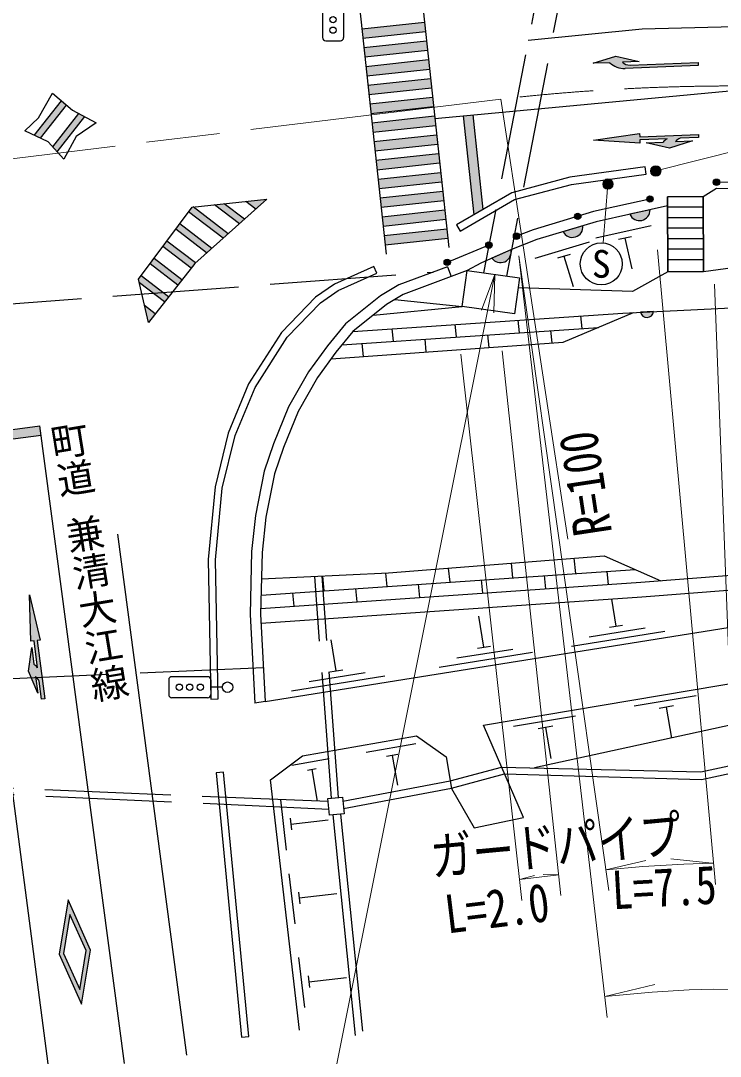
# Model space of a CAD drawing. Units: millimetres at full size, sheet at 1:1000; details may follow other scales. Extents: x 40000 to 680000, y 20000 to 380000.
# Drawn here: x 214511 to 247822, y 263512 to 312825 of the extents above; entities that cross this region are included whole.
import ezdxf
from ezdxf.enums import TextEntityAlignment as Align

# ---------------------------------------------------------------- set-up
doc = ezdxf.new("R2010")
doc.units = ezdxf.units.MM
doc.header["$LTSCALE"] = 1000
doc.linetypes.add('CHAIN', pattern=[18.5, 12, -1.5, 3.5, -1.5])
doc.linetypes.add('DASHED', pattern=[7.5, 6, -1.5])
for name, color, linetype, lineweight in [('M-BGD', 7, 'Continuous', 25), ('M-BMK', 2, 'CHAIN', 13), ('M-STR-HTXT', 7, 'Continuous', 13), ('M-STR-STRC', 7, 'Continuous', 25)]:
    doc.layers.add(name, color=color, linetype=linetype, lineweight=lineweight)
doc.layers.add('M-BMK-HTXT', color=7, linetype='Continuous')
doc.styles.add('@ＭＳ ゴシック', font='')
doc.styles.add('ＭＳ ゴシック', font='')
doc.styles.get('@ＭＳ ゴシック').set_extended_font_data('@MS Gothic')
doc.styles.get('ＭＳ ゴシック').set_extended_font_data('MS Gothic')

# ---------------------------------------------------------------- blocks, each defined once
blk = doc.blocks.new('open_arrow')
at = {"color": 0, "linetype": 'Continuous', "lineweight": -2}
blk.add_lwpolyline([(7.5, 1.25), (0, 0), (7.5, -1.25)], dxfattribs=at)

msp = doc.modelspace()

# ---------------------------------------------------------------- hatches: boundary and pattern name
at = {"layer": 'M-BGD'}
for points in [[(247789, 305132, -1), (247489, 305135, -1)], [(244321, 304334, -0.41421), (244471, 304484, -0.41421), (244621, 304334, -1)], [(244480, 303823, -0.82183), (243513, 303608)], [(240886, 303510, -0.41421), (241036, 303660, -0.41421), (241186, 303510, -1)], [(241281, 303061, -0.82183), (240332, 302776)], [(236652, 302140, -0.41421), (236802, 302290, -0.41421), (236952, 302140, -1)], [(237970, 302564, -0.41421), (238120, 302714, -0.41421), (238270, 302564, -1)], [(237848, 301922, -0.82183), (236943, 301520)], [(234668, 301316, -0.41421), (234818, 301466, -0.41421), (234968, 301316, -1)], [(244023, 298944), (244649, 298973, -0.84072)]]:
    msp.add_hatch(color=256, dxfattribs=at).paths.add_polyline_path(points)
at = {"layer": 'M-STR-HTXT'}
for points in [[(244965, 305540, -1), (244538, 305800, -0.41421), (244881, 305883, -0.41421)], [(242279, 304886, -1), (242664, 305205, -0.41421), (242631, 304853, -0.41421)]]:
    msp.add_hatch(color=256, dxfattribs=at).paths.add_polyline_path(points)
at = {"layer": 'M-STR-STRC'}
for points in [[(233735, 312762), (230752, 312440), (230800, 311993), (233783, 312315)], [(233831, 311867), (230849, 311545), (230897, 311098), (233880, 311420)], [(233928, 310972), (230945, 310651), (230993, 310203), (233976, 310525)], [(242563, 310827), (241763, 310796), (242851, 311138), (243962, 310879), (243162, 310849, 0.20151), (243525, 310713), (246765, 310835), (246771, 310685), (243287, 310554, -0.20151)], [(234024, 310078), (231042, 309756), (231090, 309308), (234073, 309630)], [(216694, 308810), (216451, 309015), (215159, 307363), (215455, 307225)], [(234169, 308735), (234121, 309183), (231138, 308861), (231186, 308414)], [(217565, 308258), (217279, 308410), (216033, 306817), (216249, 306576)], [(234217, 308288), (231235, 307966), (231283, 307519), (234266, 307841)], [(236034, 308340), (235586, 308298), (236087, 303583), (236513, 303831)], [(234362, 306946), (234314, 307393), (231331, 307071), (231380, 306624)], [(243984, 307300), (243978, 307450), (241788, 307138), (243996, 307000), (243990, 307150), (245289, 307202, 0.06275), (245095, 307044), (244295, 307012), (245406, 306756), (246494, 307099), (245694, 307068, -0.13953), (245917, 307227), (246788, 307261), (246782, 307411)], [(234459, 306051), (234410, 306498), (231428, 306177), (231476, 305729)], [(234555, 305156), (234507, 305604), (231524, 305282), (231573, 304834)], [(226233, 304323), (225225, 304217), (225703, 303851)], [(234604, 304709), (231621, 304387), (231669, 303940), (234652, 304261)], [(222719, 303955), (222672, 303950), (222501, 303720), (224144, 302463), (224386, 302678)], [(224202, 304110), (223742, 304062), (224923, 303157), (225165, 303373)], [(234700, 303814), (231717, 303492), (231766, 303045), (234748, 303367)], [(222080, 303153), (221890, 302897), (223364, 301768), (223606, 301984)], [(234845, 302472), (234797, 302919), (231814, 302597), (231862, 302150)], [(221469, 302329), (221279, 302074), (222624, 301044), (222795, 301262), (222826, 301290)], [(220858, 301506), (220668, 301250), (221991, 300237), (222187, 300488)], [(220247, 300682), (220122, 300515), (220161, 300347), (221358, 299431), (221554, 299681)], [(220921, 298874), (220409, 299267), (220594, 298458)], [(215482, 293089), (215422, 293535), (210504, 292883), (210563, 292437)], [(215292, 283315), (215441, 283334), (214933, 285487), (214995, 283276), (215144, 283295), (215312, 282006, 0.06275), (215137, 282185), (215034, 282979), (214879, 281849), (215319, 280797), (215215, 281590, -0.13953), (215393, 281383), (215506, 280519), (215655, 280538)]]:
    msp.add_hatch(color=256, dxfattribs=at).paths.add_polyline_path(points)
h = msp.add_hatch(color=256, dxfattribs=at)
h.paths.add_polyline_path([(217832, 268573), (216765, 270955), (216345, 268378), (217412, 265997)])
h.paths.add_polyline_path([(217322, 266687), (216543, 268404), (216855, 270264), (217634, 268547)], flags=16)

# ---------------------------------------------------------------- linework, layer by layer
at = {"layer": 'M-BGD', "linetype": 'DASHED'}
for p, q in [((241379, 325922), (236547, 300816)), ((242422, 325518), (237638, 300665)), ((203945, 298591), (234153, 300854)), ((229312, 275802), (228511, 286367)), ((229642, 275836), (228863, 286383)), ((212710, 281439), (226066, 282031)), ((234961, 276628), (237410, 277284)), ((235021, 276281), (237550, 276959)), ((229151, 275640), (214099, 276264)), ((229190, 275268), (214139, 275961))]:
    msp.add_line(p, q, dxfattribs=at)
at = {"layer": 'M-BGD'}
for p, q in [((247011, 304441), (245313, 304441)), ((244480, 303823), (243513, 303608)), ((247011, 303942), (245314, 303944)), ((247012, 303442), (245315, 303444)), ((241281, 303061), (240332, 302776)), ((244532, 303058), (241897, 302470)), ((247012, 302942), (245315, 302944)), ((243587, 302540), (242972, 302403)), ((243280, 302471), (243606, 301007)), ((247013, 302442), (245316, 302444)), ((236802, 302140), (234818, 301316)), ((237848, 301922), (236943, 301520)), ((241584, 302282), (238998, 301504)), ((247014, 301942), (245316, 301944)), ((240679, 301697), (240076, 301515)), ((240378, 301606), (240810, 300169)), ((247014, 301442), (245317, 301444)), ((234828, 301107), (235003, 300639)), ((247015, 300868), (245318, 300868)), ((232328, 299551), (235528, 299209)), ((231294, 298805), (235528, 299209)), ((244649, 298973), (244023, 298944)), ((235182, 298361), (235243, 297764)), ((238177, 298564), (238238, 297967)), ((241172, 298768), (241233, 298171)), ((229807, 297395), (242017, 298224)), ((232187, 298158), (232248, 297560)), ((236741, 297865), (236802, 297267)), ((239736, 298069), (239796, 297480)), ((230751, 297459), (230815, 296841)), ((233746, 297662), (233808, 297054)), ((240852, 287235), (240927, 286501)), ((225954, 285474), (243767, 286696)), ((231877, 286522), (231943, 285885)), ((234869, 286756), (234938, 286090)), ((237860, 286996), (237932, 286296)), ((242424, 286604), (242489, 285977)), ((228876, 286383), (228948, 285679)), ((236435, 286193), (236500, 285566)), ((239430, 286399), (239494, 285771)), ((227451, 285577), (227516, 284950)), ((230446, 285782), (230510, 285155)), ((233440, 285988), (233505, 285361)), ((242862, 283994), (242655, 285287)), ((236566, 282988), (236329, 284469)), ((242550, 283944), (243173, 284044)), ((240734, 283046), (245178, 283756)), ((241576, 283485), (244242, 283911)), ((229537, 281865), (229301, 283347)), ((234439, 282041), (238882, 282751)), ((235280, 282479), (237946, 282905)), ((236255, 282939), (236877, 283038)), ((227410, 280918), (231854, 281628)), ((228251, 281356), (230918, 281782)), ((229226, 281816), (229848, 281915)), ((246681, 280681), (243723, 280183)), ((226152, 280413), (225656, 280324)), ((245597, 280194), (244907, 280078)), ((245252, 280136), (245501, 278657)), ((240930, 279713), (237972, 279214)), ((239846, 279226), (239156, 279109)), ((239501, 279168), (239750, 277688)), ((233319, 278398), (230955, 277984)), ((229191, 277675), (227418, 277365)), ((232475, 277884), (231923, 277788)), ((232199, 277836), (232446, 276423)), ((228573, 277202), (228159, 277129)), ((228366, 277165), (228629, 275662)), ((229851, 275663), (234961, 276628)), ((229888, 275314), (235020, 276283)), ((226874, 275717), (227149, 273333)), ((227337, 274844), (227401, 274288)), ((227369, 274566), (229157, 274773)), ((230446, 264504), (229396, 275010)), ((230802, 264709), (229756, 275048)), ((227280, 272202), (227556, 269818)), ((227743, 271330), (227808, 270773)), ((227776, 271052), (229564, 271258)), ((227741, 268213), (228017, 265829)), ((228205, 267341), (228269, 266785)), ((228237, 267063), (230025, 267269))]:
    msp.add_line(p, q, dxfattribs=at)
for points in [[(244297, 305518), (244249, 305864), (240661, 305371), (237890, 304630), (235263, 303105), (235439, 302803), (238026, 304304), (240730, 305027)], [(223916, 280532), (223780, 287149), (224111, 290571), (224721, 293078), (225671, 295364), (227206, 297760), (228779, 299388), (229628, 299977), (231472, 300803), (231329, 301122), (229455, 300283), (228552, 299656), (226930, 297978), (225360, 295527), (224388, 293187), (223765, 290630), (223429, 287163), (223566, 280524)], [(235766, 300924), (238256, 300579), (238018, 298864), (235528, 299209)], [(225379, 264460), (224168, 277046), (223820, 277013), (225030, 264427)], [(229136, 275783), (229831, 275856), (229914, 275064), (229219, 274992)]]:
    msp.add_lwpolyline(points, close=True, dxfattribs=at)
for points in [[(313855, 284148), (299592, 292327), (288985, 296137), (279074, 299963), (273070, 301964), (268571, 303150), (263775, 304152), (261144, 304468), (256970, 304730), (247636, 304834), (247011, 304441)], [(288918, 296818), (288659, 296919), (278439, 300529), (273155, 302251), (268640, 303442), (263823, 304449), (261172, 304767), (256981, 305030), (247639, 305134)], [(244471, 304334), (241781, 303734), (238919, 302873), (238120, 302564)], [(245313, 304441), (245318, 300868), (245313, 304441)], [(247011, 304441), (247015, 300868), (247011, 304441)], [(245314, 304009), (241908, 303250), (239081, 302399), (237873, 301933), (236416, 301287), (235766, 300924)], [(289743, 295865), (282427, 297700), (278375, 298795), (275349, 299422), (272397, 299901), (268468, 300564), (265238, 300972), (262578, 301226), (259116, 301514), (255356, 301654), (252155, 301567), (247015, 300868)], [(234828, 301107), (232509, 300240), (231644, 299728), (229978, 298389), (229120, 297348), (228222, 296112), (227265, 294443), (226548, 292674), (226111, 291379), (225694, 289256), (225503, 287542), (225431, 284555), (225656, 280324)], [(235766, 300924), (232726, 299787), (231930, 299316), (230332, 298032), (229516, 297041), (228642, 295840), (227716, 294223), (227017, 292500), (226596, 291250), (226189, 289180), (226002, 287508), (225932, 284562), (226152, 280413), (254444, 284933), (258783, 283701), (270138, 283314), (274953, 282563), (278383, 282125), (282658, 280842)], [(245318, 300866), (243640, 299924), (238190, 300108)], [(230332, 298032), (243176, 298904), (248675, 299162), (253788, 299413)], [(229291, 296732), (240345, 297519), (243687, 298928)], [(215859, 262792), (213429, 281397), (212926, 284214), (211737, 288329), (211097, 289968), (210247, 291792), (209169, 293768), (207887, 295423), (206334, 296874), (204710, 298135), (203675, 298752)], [(225972, 286250), (232016, 286528), (242290, 287350), (244985, 286157)], [(225938, 284841), (244036, 286083), (248337, 286418), (253556, 286551), (257536, 286610), (260409, 286618), (264039, 286511), (266617, 286308), (271695, 285654), (282415, 283407), (283519, 283146), (291361, 281823)], [(225954, 284141), (244087, 285385), (248380, 285719), (253531, 285957), (257538, 286076), (260391, 286080), (263958, 285998), (266415, 285814), (271736, 285162), (282727, 282767), (283300, 282471), (291242, 281250)], [(227779, 264756), (226401, 276669), (227929, 277820), (233363, 278771), (234765, 277770), (235024, 276264), (236108, 274396), (238448, 274883), (236547, 279279), (249268, 281421), (258129, 281421), (238977, 277245)], [(237410, 277284), (246890, 277050), (260671, 280017)], [(237550, 276959), (246923, 276700), (260749, 279676)]]:
    msp.add_lwpolyline(points, dxfattribs=at)
for centre in [(247639, 305134), (244471, 304334), (241036, 303510), (236802, 302140), (238120, 302564), (234818, 301316)]:
    msp.add_circle(centre, 150, dxfattribs=at)
for centre, radius, start, end in [((243975, 303811), 505, 203.7398, 1.398), ((240779, 303012), 505, 207.9176, 5.5758), ((237356, 301811), 505, 215.0914, 12.7496), ((244333, 299013), 318, 192.5812, 352.7989)]:
    msp.add_arc(centre, radius, start, end, dxfattribs=at)
at = {"layer": 'M-BMK'}
msp.add_line((237378, 309097), (122704, 295084), dxfattribs=at)
msp.add_arc((248511, 209719), 100000, 64.9314, 96.39197, dxfattribs=at)
at = {"layer": 'M-STR-HTXT'}
for p, q in [((237378, 309097), (240562, 288132)), ((244751, 305670), (250016, 307002)), ((242472, 305046), (242238, 302242)), ((247596, 271700), (244831, 301915)), ((242510, 271400), (238225, 301631)), ((238225, 301631), (242433, 265367)), ((248637, 271696), (247539, 300277)), ((238375, 270937), (235469, 296947)), ((237435, 297101), (240236, 271164)), ((242369, 272392), (244280, 272843)), ((247413, 272701), (245462, 272921)), ((238264, 271930), (240129, 272158)), ((238264, 271930), (238975, 272121)), ((240129, 272158), (239392, 272172)), ((242318, 266361), (244707, 266926))]:
    msp.add_line(p, q, dxfattribs=at)
for points in [[(237093, 300740), (227603, 253333), (203453, 253333)], [(242369, 272392), (244128, 272555), (246083, 272665), (247413, 272701), (247505, 272701)], [(242318, 266361), (244574, 266570), (246333, 266669), (247483, 266701), (250153, 266690), (250383, 266683), (252993, 266528), (254998, 266331), (257948, 265911), (260671, 265396), (261289, 265256), (265312, 264168), (266591, 263758), (269458, 262701), (273534, 260948)]]:
    msp.add_lwpolyline(points, dxfattribs=at)
for centre in [(244751, 305670), (242472, 305046)]:
    msp.add_circle(centre, 250, dxfattribs=at)
at = {"layer": 'M-STR-STRC'}
for p, q in [((230559, 314230), (231910, 301703)), ((233542, 314552), (234893, 302024)), ((228885, 313724), (228885, 312024)), ((229885, 313724), (229885, 312024)), ((230752, 312440), (233735, 312762)), ((230800, 311993), (233783, 312315)), ((229035, 311874), (229735, 311874)), ((230849, 311545), (233831, 311867)), ((230897, 311098), (233880, 311420)), ((230945, 310651), (233928, 310972)), ((230993, 310203), (233976, 310525)), ((231042, 309756), (234024, 310078)), ((234230, 308171), (250529, 309699)), ((231090, 309308), (234073, 309630)), ((215159, 307363), (216451, 309015)), ((215455, 307225), (216694, 308810)), ((231138, 308861), (234121, 309183)), ((231186, 308414), (234169, 308735)), ((216033, 306817), (217279, 308410)), ((216249, 306576), (217565, 308258)), ((231235, 307966), (234217, 308288)), ((235586, 308298), (236087, 303583)), ((236033, 308346), (236513, 303831)), ((231283, 307519), (234266, 307841)), ((231331, 307071), (234314, 307393)), ((231380, 306624), (234362, 306946)), ((231428, 306177), (234410, 306498)), ((231476, 305729), (234459, 306051)), ((231524, 305282), (234507, 305604)), ((231573, 304834), (234555, 305156)), ((231621, 304387), (234604, 304709)), ((231669, 303940), (234652, 304261)), ((224386, 302678), (222719, 303955)), ((224923, 303157), (223742, 304062)), ((225165, 303373), (224202, 304110)), ((225703, 303851), (225225, 304217)), ((231717, 303492), (234700, 303814)), ((224144, 302463), (222501, 303720)), ((231766, 303045), (234748, 303367)), ((223364, 301768), (221890, 302897)), ((223606, 301984), (222080, 303153)), ((231814, 302597), (234797, 302919)), ((222826, 301290), (221469, 302329)), ((231862, 302150), (234845, 302472)), ((222624, 301044), (221279, 302074)), ((222187, 300488), (220858, 301506)), ((221991, 300237), (220668, 301250)), ((221358, 299431), (220161, 300347)), ((221554, 299681), (220247, 300682)), ((220921, 298874), (220409, 299267)), ((210504, 292883), (215422, 293535)), ((219448, 263176), (215422, 293535)), ((210563, 292437), (215482, 293089)), ((222422, 263570), (219133, 288372)), ((223410, 281588), (221710, 281588)), ((221560, 281438), (221560, 280738)), ((223560, 281438), (223560, 280738)), ((224110, 281088), (223560, 281088)), ((223410, 280588), (221710, 280588))]:
    msp.add_line(p, q, dxfattribs=at)
for points in [[(238680, 311899), (244108, 312435), (248477, 312555), (252949, 312409), (254698, 312281)], [(242563, 310827), (241763, 310796), (242851, 311138), (243962, 310879), (243162, 310849)], [(243525, 310713), (246765, 310835), (246771, 310685), (243287, 310554)], [(245289, 307202), (243990, 307150), (243996, 307000), (241788, 307138), (243978, 307450), (243984, 307300), (246782, 307411), (246788, 307261), (245917, 307227)], [(245694, 307068), (246494, 307099), (245406, 306756), (244295, 307012), (245095, 307044)], [(215312, 282006), (215144, 283295), (214995, 283276), (214933, 285487), (215441, 283334), (215292, 283315), (215655, 280538), (215506, 280519), (215393, 281383)], [(215215, 281590), (215319, 280797), (214879, 281849), (215034, 282979), (215137, 282185)]]:
    msp.add_lwpolyline(points, dxfattribs=at)
for points in [[(214706, 307574), (215356, 308204), (216026, 309375), (216975, 308572), (218107, 307970), (217151, 307312), (216561, 306229), (215818, 307056)], [(220594, 298458), (220122, 300515), (222672, 303950), (226233, 304323), (222795, 301262)], [(216345, 268378), (217412, 265997), (217832, 268573), (216765, 270955)], [(216543, 268404), (217322, 266687), (217634, 268547), (216855, 270264)]]:
    msp.add_lwpolyline(points, close=True, dxfattribs=at)
for centre, radius in [((229385, 312874), 150), ((229385, 312374), 150), ((242155, 301246), 1000), ((222060, 281088), 150), ((222560, 281088), 150), ((223060, 281088), 150), ((224360, 281088), 250)]:
    msp.add_circle(centre, radius, dxfattribs=at)
for centre, radius, start, end in [((229035, 312024), 150, 180, 270), ((229735, 312024), 150, 270, 360), ((243250, 311553), 1000, 226.5885, 272.1615), ((243506, 311212), 500, 226.5885, 272.1615), ((246085, 306756), 500, 109.6158, 141.3888), ((245818, 306353), 1000, 121.963, 136.3245), ((214515, 281403), 1000, 37.1305, 51.492), ((214939, 281173), 500, 24.7834, 56.5564), ((221710, 281438), 150, 90, 180), ((223410, 281438), 150, 360, 90), ((221710, 280738), 150, 180, 270), ((223410, 280738), 150, 270, 360)]:
    msp.add_arc(centre, radius, start, end, dxfattribs=at)

# ---------------------------------------------------------------- block references
at = {"layer": 'M-STR-HTXT', "xscale": 240, "yscale": 240, "rotation": 258.7}
msp.add_blockref('open_arrow', (237093, 300740), dxfattribs=at)

# ---------------------------------------------------------------- texts
at = {"layer": 'M-BMK-HTXT', "style": '@ＭＳ ゴシック'}
msp.add_text('町道 兼清大江線', height=1320, rotation=279.337, dxfattribs=at).set_placement((215633, 293547), align=Align.BOTTOM_LEFT)
at = {"layer": 'M-STR-HTXT', "style": 'ＭＳ ゴシック', "width": 0.8}
msp.add_text('R=100', height=1833, rotation=98.636, dxfattribs=at).set_placement((240858, 288177), align=Align.TOP_LEFT)
msp.add_text('ガードパイプ', height=1833, rotation=5.37, dxfattribs=at).set_placement((240134, 272107), align=Align.BOTTOM_CENTER)
for s, rotation, p in [('L=7.5', 3.221, (245097, 272480)), ('L=2.0', 6.967, (237080, 271481))]:
    msp.add_text(s, height=1833, rotation=rotation, dxfattribs=at).set_placement(p, align=Align.TOP_CENTER)
at = {"layer": 'M-STR-STRC', "style": 'ＭＳ ゴシック'}
msp.add_text('S', height=1320, dxfattribs=at).set_placement((242155, 301246), align=Align.MIDDLE_CENTER)

doc.saveas('drawing.dxf')
